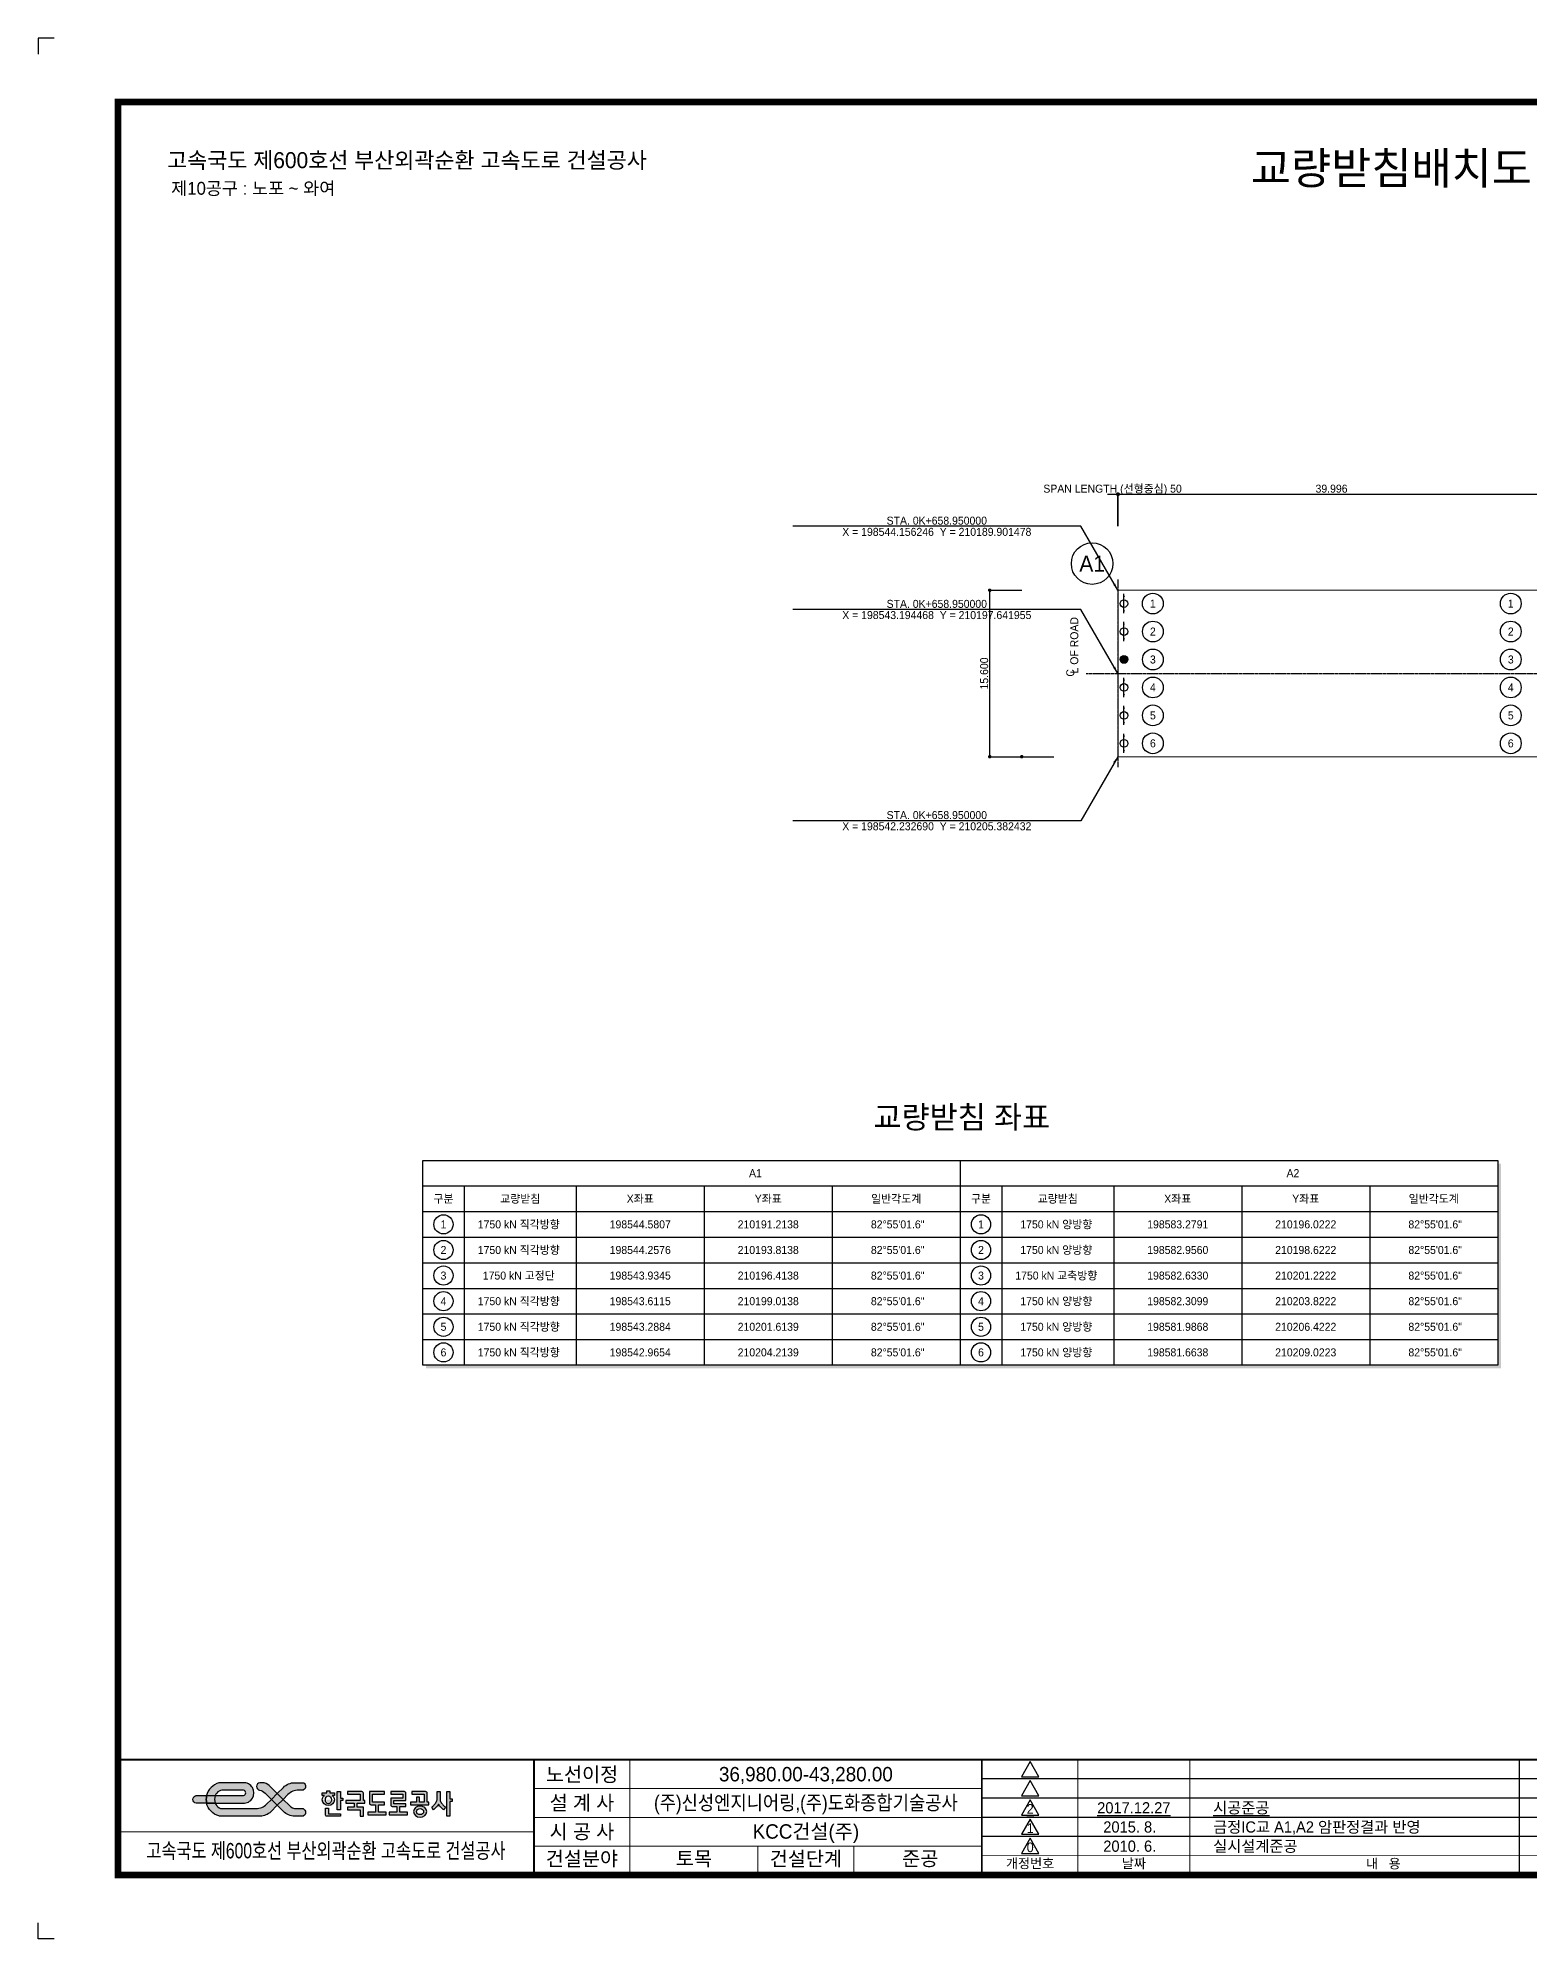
# Model space of a CAD drawing. Header units: metres. Extents: x 0 to 252300, y 0 to 178200.
# Drawn here: x 0 to 139895, y 0 to 178200 of the extents above; entities that cross this region are included whole.
import ezdxf
from ezdxf.enums import TextEntityAlignment as Align

# ---------------------------------------------------------------- set-up
doc = ezdxf.new("R2010")
doc.units = ezdxf.units.M
doc.header["$LTSCALE"] = 150
doc.header["$MEASUREMENT"] = 0
doc.linetypes.add('A-CENTR01', pattern=[2, 1.25, -0.25, 0.25, -0.25])
for name, color, linetype in [('CR-DIMT', 3, 'CONTINUOUS'), ('CS-CNTL', 1, 'A-CENTR01'), ('CS-CONC-LEAN', 3, 'CONTINUOUS'), ('CS-DIML', 1, 'CONTINUOUS'), ('CS-SYMB', 3, 'CONTINUOUS'), ('CS-TABL-LIN1', 4, 'CONTINUOUS'), ('CS-TABL-LIN2', 1, 'CONTINUOUS'), ('CS-TABL-TEX2', 3, 'CONTINUOUS'), ('CX-BORD', 3, 'CONTINUOUS'), ('CX-BORD-LIN1', 4, 'CONTINUOUS'), ('CX-BORD-LIN2', 3, 'CONTINUOUS'), ('CX-BORD-TEX2', 7, 'CONTINUOUS'), ('CX-BORD-TEX3', 6, 'CONTINUOUS'), ('CX-MISC', 2, 'CONTINUOUS'), ('CZ-TEX1', 6, 'CONTINUOUS'), ('CZ-TEX2', 3, 'CONTINUOUS')]:
    doc.layers.add(name, color=color, linetype=linetype)
doc.layers.add('CS-CONC-MAJR', color=4, linetype='CONTINUOUS', lineweight=0)
doc.styles.add('TB_TEXT', font='')
doc.styles.add('TB_WBTXT', font='')
doc.styles.add('TB_WMTXT', font='')
doc.styles.get('TB_TEXT').set_extended_font_data('Dotum')
doc.styles.get('TB_WBTXT').set_extended_font_data('Dotum')
doc.styles.get('TB_WMTXT').set_extended_font_data('Dotum')

# ---------------------------------------------------------------- blocks, each defined once
blk = doc.blocks.new('CXDIMDT2')
at = {"layer": 'CS-DIML', "const_width": 0.5}
blk.add_lwpolyline([(0.25, 0, 1), (-0.25, 0, 1)], format="xyb", close=True, dxfattribs=at)
blk = doc.blocks.new('CXBLKA1-KHC_C3')
at = {"layer": 'CX-MISC', "true_color": 0xf03c00}
h = blk.add_hatch(color=20, dxfattribs=at)
h.paths.add_polyline_path([(81.44, 46.51), (82.75, 46.51, 0.130785), (83.01, 46.58, 0.568608), (83.05, 48.76, 0.139223), (82.77, 48.84), (80.25, 48.84, 0.198912), (76.7, 47.37), (74.78, 45.44), (76.6, 43.62), (78.12, 45.13, -0.198912)])
h.paths.add_polyline_path([(74.78, 41.79), (72.95, 43.62), (71.45, 42.12, -0.198912), (68.13, 40.74), (57.45, 40.74, -0.149968), (56.57, 41.01, -0.149163), (55.42, 42.44), (52.71, 42.44, 0.278403), (56.54, 38.45, 0.065939), (56.95, 38.39), (69.44, 38.39, 0.198912), (72.76, 39.77)])
h.paths.add_polyline_path([(52.71, 44.79), (49.45, 44.79, 0.888889), (49.45, 42.44), (52.71, 42.44, -0.111111)])
h.paths.add_polyline_path([(57.45, 46.49), (64.13, 46.49, -0.057559), (64.25, 46.47, -0.792918), (64.25, 44.8, -0.057559), (64.13, 44.79), (55.42, 44.79, 0.193915), (55.42, 42.44), (64.07, 42.44, 1.071754), (64.07, 48.84), (56.95, 48.84, 0.065939), (56.54, 48.78, 0.278403), (52.71, 44.79), (55.42, 44.79, -0.149163), (56.57, 46.22, -0.149968)])
at = {"layer": 'CX-MISC'}
h = blk.add_hatch(color=30, dxfattribs=at)
h.paths.add_polyline_path([(72.3, 47.92, 0.198912), (70.08, 48.84), (69.29, 48.84, 0.833808), (69.19, 46.51, -0.177326), (70.99, 45.57), (72.95, 43.62), (74.78, 45.44)])
h.paths.add_polyline_path([(78.56, 41.66), (76.6, 43.62), (74.78, 41.79), (76.7, 39.86, 0.198912), (80.25, 38.39), (82.75, 38.39, 0.129219), (83.01, 38.46, 0.604319), (82.94, 40.69, 0.11379), (82.71, 40.74), (80.78, 40.74, -0.198912)])
h = blk.add_hatch(color=244, dxfattribs=at)
h.paths.add_polyline_path([(74.78, 45.44), (72.95, 43.62), (74.78, 41.79), (76.6, 43.62)])
h.paths.add_polyline_path([(55.42, 44.79), (52.71, 44.79, 0.111111), (52.71, 42.44), (55.42, 42.44, -0.193915)])
h = blk.add_hatch(color=252, dxfattribs=at)
edge = h.paths.add_edge_path()
edge.add_line((124.72, 46.07), (125.67, 46.07))
edge.add_line((125.67, 46.07), (125.67, 43.67))
edge.add_arc((127.35, 43.67), 1.68, 180, 195.40835)
edge.add_arc((127.29, 43.65), 1.62, 195.40835, 211.40699)
edge.add_arc((131.54, 46.25), 6.6, 211.40699, 220.88462)
edge.add_arc((131.47, 46.19), 6.51, 220.88462, 230.49861)
edge.add_line((127.33, 41.17), (126.76, 40.34))
edge.add_arc((131.46, 46.05), 7.39, 221.3708, 230.56833, ccw=False)
edge.add_arc((131.68, 46.25), 7.69, 212.52838, 221.37282, ccw=False)
edge.add_arc((118.71, 46.25), 7.69, 318.62717, 327.47163, ccw=False)
edge.add_arc((118.94, 46.05), 7.39, 309.43168, 318.62919, ccw=False)
edge.add_line((123.63, 40.34), (123.06, 41.17))
edge.add_arc((118.98, 46.13), 6.42, 309.43551, 319.18126)
edge.add_arc((118.78, 46.3), 6.69, 319.17872, 328.52967)
edge.add_arc((123.11, 43.65), 1.61, 328.57646, 344.60819)
edge.add_arc((123.05, 43.67), 1.67, 344.57291, 360.01873)
edge.add_line((124.72, 43.67), (124.72, 46.07))
edge = h.paths.add_edge_path()
edge.add_arc((90.89, 43.48), 1.77, 0.34469, 51.80654, ccw=False)
edge.add_arc((90.8, 43.54), 1.86, 268.63901, 358.48882, ccw=False)
edge.add_arc((90.71, 43.54), 1.86, 181.49526, 271.37691, ccw=False)
edge.add_arc((90.63, 43.48), 1.77, 128.19451, 179.65427, ccw=False)
edge.add_line((89.54, 44.87), (88.86, 44.87))
edge.add_line((88.86, 44.87), (88.86, 45.69))
edge.add_line((88.86, 45.69), (90.28, 45.69))
edge.add_line((90.28, 45.69), (90.28, 46.33))
edge.add_line((90.28, 46.33), (91.23, 46.33))
edge.add_line((91.23, 46.33), (91.23, 45.69))
edge.add_line((91.23, 45.69), (92.66, 45.69))
edge.add_line((92.66, 45.69), (92.66, 44.87))
edge.add_line((92.66, 44.87), (91.98, 44.87))
h.paths.add_polyline_path([(129.47, 43.75), (129.47, 42.98), (128.76, 42.98), (128.76, 38.33), (127.81, 38.33), (127.81, 46.07), (128.76, 46.07), (128.76, 43.75)])
edge = h.paths.add_edge_path()
edge.add_line((116.88, 46.07), (116.88, 45.3))
edge.add_line((116.88, 45.3), (120.68, 45.3))
edge.add_line((120.68, 45.3), (120.68, 42.72))
edge.add_line((120.68, 42.72), (119.26, 42.72))
edge.add_line((119.26, 42.72), (119.26, 44.27))
edge.add_line((119.26, 44.27), (118.31, 44.27))
edge.add_line((118.31, 44.27), (118.31, 42.72))
edge.add_line((118.31, 42.72), (116.41, 42.72))
edge.add_line((116.41, 42.72), (116.41, 41.94))
edge.add_line((116.41, 41.94), (122.11, 41.94))
edge.add_line((122.11, 41.94), (122.11, 42.72))
edge.add_line((122.11, 42.72), (121.63, 42.72))
edge.add_line((121.63, 42.72), (121.63, 45.56))
edge.add_arc((121.08, 45.56), 0.549, 360, 400.6008)
edge.add_arc((121.16, 45.62), 0.455, 40.6008, 89.66109)
edge.add_line((121.16, 46.07), (116.88, 46.07))
edge = h.paths.add_edge_path()
edge.add_line((110.23, 46.07), (110.23, 45.3))
edge.add_line((110.23, 45.3), (114.03, 45.3))
edge.add_line((114.03, 45.3), (114.03, 44.01))
edge.add_line((114.03, 44.01), (110.23, 44.01))
edge.add_line((110.23, 44.01), (110.23, 41.94))
edge.add_arc((110.78, 41.94), 0.549, 180, 220.6008)
edge.add_arc((110.71, 41.88), 0.455, 220.6008, 269.66109)
edge.add_line((110.71, 41.43), (112.13, 41.43))
edge.add_line((112.13, 41.43), (112.13, 39.62))
edge.add_line((112.13, 39.62), (109.76, 39.62))
edge.add_line((109.76, 39.62), (109.76, 38.84))
edge.add_line((109.76, 38.84), (115.46, 38.84))
edge.add_line((115.46, 38.84), (115.46, 39.62))
edge.add_line((115.46, 39.62), (113.08, 39.62))
edge.add_line((113.08, 39.62), (113.08, 41.43))
edge.add_line((113.08, 41.43), (114.98, 41.43))
edge.add_line((114.98, 41.43), (114.98, 42.2))
edge.add_line((114.98, 42.2), (111.18, 42.2))
edge.add_line((111.18, 42.2), (111.18, 43.23))
edge.add_line((111.18, 43.23), (114.98, 43.23))
edge.add_line((114.98, 43.23), (114.98, 45.56))
edge.add_arc((114.43, 45.56), 0.549, 360, 400.6008)
edge.add_arc((114.51, 45.62), 0.455, 40.6008, 89.66109)
edge.add_line((114.51, 46.07), (110.23, 46.07))
edge = h.paths.add_edge_path()
edge.add_line((108.33, 46.07), (103.58, 46.07))
edge.add_line((103.58, 46.07), (103.58, 42.46))
edge.add_arc((104.13, 42.46), 0.549, 180, 220.6008)
edge.add_arc((104.06, 42.4), 0.455, 220.6008, 269.66109)
edge.add_line((104.06, 41.94), (105.48, 41.94))
edge.add_line((105.48, 41.94), (105.48, 39.62))
edge.add_line((105.48, 39.62), (103.11, 39.62))
edge.add_line((103.11, 39.62), (103.11, 38.84))
edge.add_line((103.11, 38.84), (108.81, 38.84))
edge.add_line((108.81, 38.84), (108.81, 39.62))
edge.add_line((108.81, 39.62), (106.43, 39.62))
edge.add_line((106.43, 39.62), (106.43, 41.94))
edge.add_line((106.43, 41.94), (108.33, 41.94))
edge.add_line((108.33, 41.94), (108.33, 42.72))
edge.add_line((108.33, 42.72), (104.53, 42.72))
edge.add_line((104.53, 42.72), (104.53, 45.3))
edge.add_line((104.53, 45.3), (108.33, 45.3))
edge.add_line((108.33, 45.3), (108.33, 46.07))
edge = h.paths.add_edge_path()
edge.add_line((100.73, 38.33), (101.68, 38.33))
edge.add_line((101.68, 38.33), (101.68, 41.17))
edge.add_line((101.68, 41.17), (99.78, 41.17))
edge.add_line((99.78, 41.17), (99.78, 42.46))
edge.add_line((99.78, 42.46), (102.16, 42.46))
edge.add_line((102.16, 42.46), (102.16, 43.23))
edge.add_line((102.16, 43.23), (101.68, 43.23))
edge.add_line((101.68, 43.23), (101.68, 45.56))
edge.add_arc((101.13, 45.56), 0.549, 360, 400.6008)
edge.add_arc((101.21, 45.62), 0.455, 40.6008, 89.66109)
edge.add_line((101.21, 46.07), (96.7, 46.07))
edge.add_line((96.7, 46.07), (96.7, 45.3))
edge.add_line((96.7, 45.3), (100.73, 45.3))
edge.add_line((100.73, 45.3), (100.73, 43.23))
edge.add_line((100.73, 43.23), (96.22, 43.23))
edge.add_line((96.22, 43.23), (96.22, 42.46))
edge.add_line((96.22, 42.46), (98.83, 42.46))
edge.add_line((98.83, 42.46), (98.83, 41.17))
edge.add_line((98.83, 41.17), (96.7, 41.17))
edge.add_line((96.7, 41.17), (96.7, 40.39))
edge.add_line((96.7, 40.39), (100.73, 40.39))
edge.add_line((100.73, 40.39), (100.73, 38.33))
edge = h.paths.add_edge_path()
edge.add_line((94.56, 38.33), (90.28, 38.33))
edge.add_arc((90.28, 38.78), 0.449, 220.2619, 270, ccw=False)
edge.add_arc((90.37, 38.85), 0.558, 180.33891, 220.2619, ccw=False)
edge.add_arc((264.38, 39.88), 174.57, 179.66109, 180.33891, ccw=False)
edge.add_line((89.81, 40.91), (90.76, 40.91))
edge.add_line((90.76, 40.91), (90.76, 39.1))
edge.add_line((90.76, 39.1), (94.56, 39.1))
edge.add_line((94.56, 39.1), (94.56, 38.33))
edge = h.paths.add_edge_path(flags=16)
edge.add_ellipse((119.42, 39.81), major_axis=(-1.11, 0), ratio=0.86651, start_angle=0, end_angle=360)
edge = h.paths.add_edge_path()
edge.add_ellipse((119.42, 39.81), major_axis=(2.06, 0), ratio=0.842916, start_angle=0, end_angle=360, ccw=False)
h.paths.add_polyline_path([(95.27, 44.01), (95.27, 43.23), (94.56, 43.23), (94.56, 40.39), (93.49, 40.39), (93.49, 46.07), (94.56, 46.07), (94.56, 44.01)])
edge = h.paths.add_edge_path(flags=16)
edge.add_ellipse((90.76, 43.49), major_axis=(0, 1.22), ratio=0.776497, start_angle=0, end_angle=360, ccw=False)
at = {"layer": 'CX-BORD-LIN1', "const_width": 2}
blk.add_lwpolyline([(821, 20), (25, 20), (25, 574), (821, 574)], close=True, dxfattribs=at)
at = {"layer": 'CX-BORD-LIN1'}
for points, const_width in [([(821, 56), (25, 56)], 0.6), ([(155, 20), (155, 56)], 0.6), ([(185, 20), (185, 56)], 0.3), ([(295, 20), (295, 56)], 0.6), ([(325, 20), (325, 56)], 0.3), ([(360, 20), (360, 56)], 0.3), ([(583, 26), (295, 26)], 0.2)]:
    blk.add_lwpolyline(points, dxfattribs=dict(at, const_width=const_width))
for points in [[(310.08, 55.47), (307.34, 50.71), (312.83, 50.71)], [(310.08, 49.47), (307.34, 44.71), (312.83, 44.71)], [(310.08, 43.47), (307.34, 38.71), (312.83, 38.71)], [(310.08, 37.47), (307.34, 32.71), (312.83, 32.71)], [(310.08, 31.47), (307.34, 26.71), (312.83, 26.71)]]:
    blk.add_lwpolyline(points, close=True, dxfattribs=at)
blk.add_lwpolyline([(463, 20), (463, 56)], dxfattribs=at)
at = {"layer": 'CX-BORD-LIN2'}
blk.add_line((583, 50), (295, 50), dxfattribs=at)
at = {"layer": 'CX-BORD-LIN2', "const_width": 0.3}
for points in [[(295, 47), (155, 47)], [(295, 38), (155, 38)], [(155, 33.5), (25, 33.5)], [(295, 29), (155, 29)], [(225, 20), (225, 29)], [(255, 20), (255, 29)]]:
    blk.add_lwpolyline(points, dxfattribs=at)
at = {"layer": 'CX-BORD-LIN2'}
for points in [[(583, 44), (295, 44)], [(583, 38), (295, 38)], [(583, 32), (295, 32)]]:
    blk.add_lwpolyline(points, dxfattribs=at)
at = {"layer": 'CX-MISC'}
for points in [[(5, 594), (0, 594), (0, 589)], [(5, 0), (0, 0), (0, 5)]]:
    blk.add_lwpolyline(points, dxfattribs=at)
at = {"layer": 'CX-MISC', "color": 20, "true_color": 0xf03c00}
blk.add_lwpolyline([(57.45, 46.49, 0.149968), (56.57, 46.22, 0.149163), (55.42, 44.79, 0.193915), (55.42, 42.44), (64.07, 42.44, 1.071754), (64.07, 48.84), (56.95, 48.84, 0.065939), (56.54, 48.78, 0.278403), (52.71, 44.79), (55.42, 44.79), (64.13, 44.79, 0.057559), (64.25, 44.8, 0.792918), (64.25, 46.47, 0.057559), (64.13, 46.49), (57.45, 46.49)], format="xyb", dxfattribs=at)
at = {"layer": 'CX-MISC', "color": 30}
blk.add_lwpolyline([(69.19, 46.51, -0.177326), (70.99, 45.57), (72.95, 43.62), (74.78, 45.44), (72.3, 47.92, 0.198912), (70.08, 48.84), (69.29, 48.84, 0.87142), (69.29, 46.49)], format="xyb", dxfattribs=at)
at = {"layer": 'CX-MISC', "color": 20, "true_color": 0xf03c00}
for points in [[(83.01, 46.58, -0.130785), (82.75, 46.51), (81.44, 46.51, 0.198912), (78.12, 45.13), (76.6, 43.62), (74.78, 45.44), (76.7, 47.37, -0.198912), (80.25, 48.84), (82.77, 48.84, -0.139223), (83.05, 48.76, -0.568608)], [(49.45, 42.44, -0.888889), (49.45, 44.79), (52.71, 44.79, 0.111111), (52.71, 42.44)], [(74.78, 41.79), (72.76, 39.77, -0.198912), (69.44, 38.39), (56.95, 38.39, -0.065939), (56.54, 38.45, -0.278403), (52.71, 42.44), (55.42, 42.44, 0.149163), (56.57, 41.01, 0.149968), (57.45, 40.74), (68.13, 40.74, 0.198912), (71.45, 42.12), (72.95, 43.62)]]:
    blk.add_lwpolyline(points, format="xyb", close=True, dxfattribs=at)
at = {"layer": 'CX-MISC', "color": 244}
blk.add_lwpolyline([(52.71, 44.79), (55.42, 44.79, 0.193915), (55.42, 42.44), (52.71, 42.44, -0.111111)], format="xyb", close=True, dxfattribs=at)
blk.add_lwpolyline([(74.78, 45.44), (76.6, 43.62), (74.78, 41.79), (72.95, 43.62), (74.78, 45.44)], dxfattribs=at)
at = {"layer": 'CX-MISC', "color": 30}
blk.add_lwpolyline([(76.6, 43.62), (78.56, 41.66, 0.198912), (80.78, 40.74), (82.71, 40.74, -0.11379), (82.94, 40.69, -0.604319), (83.01, 38.46, -0.129219), (82.75, 38.39), (80.25, 38.39, -0.198912), (76.7, 39.86), (74.78, 41.79)], format="xyb", close=True, dxfattribs=at)
at = {"layer": 'CX-MISC', "color": 252}
for points in [[(91.98, 44.87, -0.228396), (92.66, 43.49, -0.413446), (90.76, 41.68, -0.413609), (88.86, 43.49, -0.228387), (89.54, 44.87), (88.86, 44.87), (88.86, 45.69), (90.28, 45.69), (90.28, 46.33), (91.23, 46.33), (91.23, 45.69), (92.66, 45.69), (92.66, 44.87), (91.98, 44.87)], [(100.73, 38.33), (101.68, 38.33), (101.68, 41.17), (99.78, 41.17), (99.78, 42.46), (102.16, 42.46), (102.16, 43.23), (101.68, 43.23), (101.68, 45.56, 0.179031), (101.55, 45.91, 0.217397), (101.21, 46.07), (96.7, 46.07), (96.7, 45.3), (100.73, 45.3), (100.73, 43.23), (96.22, 43.23), (96.22, 42.46), (98.83, 42.46), (98.83, 41.17), (96.7, 41.17), (96.7, 40.39), (100.73, 40.39), (100.73, 38.33)], [(108.33, 46.07), (103.58, 46.07), (103.58, 42.46, 0.179031), (103.72, 42.1, 0.217397), (104.06, 41.94), (105.48, 41.94), (105.48, 39.62), (103.11, 39.62), (103.11, 38.84), (108.81, 38.84), (108.81, 39.62), (106.43, 39.62), (106.43, 41.94), (108.33, 41.94), (108.33, 42.72), (104.53, 42.72), (104.53, 45.3), (108.33, 45.3), (108.33, 46.07)], [(110.23, 46.07), (110.23, 45.3), (114.03, 45.3), (114.03, 44.01), (110.23, 44.01), (110.23, 41.94, 0.179031), (110.37, 41.59, 0.217397), (110.71, 41.43), (112.13, 41.43), (112.13, 39.62), (109.76, 39.62), (109.76, 38.84), (115.46, 38.84), (115.46, 39.62), (113.08, 39.62), (113.08, 41.43), (114.98, 41.43), (114.98, 42.2), (111.18, 42.2), (111.18, 43.23), (114.98, 43.23), (114.98, 45.56, 0.179031), (114.85, 45.91, 0.217397), (114.51, 46.07), (110.23, 46.07)], [(116.88, 46.07), (116.88, 45.3), (120.68, 45.3), (120.68, 42.72), (119.26, 42.72), (119.26, 44.27), (118.31, 44.27), (118.31, 42.72), (116.41, 42.72), (116.41, 41.94), (122.11, 41.94), (122.11, 42.72), (121.63, 42.72), (121.63, 45.56, 0.179031), (121.5, 45.91, 0.217397), (121.16, 46.07), (116.88, 46.07)], [(124.72, 46.07), (125.67, 46.07), (125.67, 43.67, 0.067333), (125.73, 43.22, 0.069921), (125.91, 42.81, 0.041378), (126.55, 41.93, 0.041974), (127.33, 41.17), (126.76, 40.34, -0.040153), (125.91, 41.17, -0.03861), (125.2, 42.12, -0.03861), (124.48, 41.17, -0.040153), (123.63, 40.34), (123.06, 41.17, 0.042549), (123.84, 41.93, 0.040824), (124.48, 42.81, 0.070066), (124.66, 43.22, 0.067497), (124.72, 43.67), (124.72, 46.07)], [(94.56, 38.33), (90.28, 38.33, -0.220496), (89.94, 38.49, -0.175981), (89.81, 38.84, -0.002958), (89.81, 40.91), (90.76, 40.91), (90.76, 39.1), (94.56, 39.1), (94.56, 38.33)]]:
    blk.add_lwpolyline(points, format="xyb", dxfattribs=at)
for points in [[(95.27, 44.01), (95.27, 43.23), (94.56, 43.23), (94.56, 40.39), (93.49, 40.39), (93.49, 46.07), (94.56, 46.07), (94.56, 44.01)], [(129.47, 43.75), (129.47, 42.98), (128.76, 42.98), (128.76, 38.33), (127.81, 38.33), (127.81, 46.07), (128.76, 46.07), (128.76, 43.75)]]:
    blk.add_lwpolyline(points, close=True, dxfattribs=at)
at = {"layer": 'CX-MISC', "color": 252, "extrusion": (0, 0, -1)}
blk.add_ellipse((90.76, 43.49), major_axis=(0, 1.22), ratio=0.776497, start_param=3.141593, end_param=9.424778, dxfattribs=at)
blk.add_ellipse((119.42, 39.81), major_axis=(2.06, 0), ratio=0.842916, dxfattribs=at)
at = {"layer": 'CX-MISC', "color": 252}
blk.add_ellipse((119.42, 39.81), major_axis=(-1.11, 0), ratio=0.86651, dxfattribs=at)
at = {"layer": 'CX-BORD-LIN1', "style": 'TB_TEXT'}
for tag, height, p in [('TR_RNUM5', 3, (310.11, 52.64)), ('TR_RDAT5', 3.5, (342.5, 53)), ('TR_DGN5', 3.5, (476.12, 53)), ('TR_CHK5', 3.5, (516.12, 53)), ('TR_APP5', 3.5, (556.12, 53)), ('TR_RNUM4', 3, (310.11, 46.64)), ('TR_RDAT4', 3.5, (342.5, 47)), ('TR_DGN4', 3.5, (476.12, 47)), ('TR_CHK4', 3.5, (516.12, 47)), ('TR_APP4', 3.5, (556.12, 47)), ('TR_RNUM3', 3, (310.11, 40.64)), ('TR_RDAT3', 3.5, (342.5, 41)), ('TR_DGN3', 3.5, (476.12, 41)), ('TR_CHK3', 3.5, (516.12, 41)), ('TR_APP3', 3.5, (556.12, 41)), ('TR_RNUM2', 3, (310.11, 34.64)), ('TR_RDAT2', 3.5, (342.5, 35)), ('TR_DGN2', 3.5, (476.12, 35)), ('TR_CHK2', 3.5, (516.12, 35)), ('TR_APP2', 3.5, (556.12, 35)), ('TR_RNUM1', 3, (310.11, 28.64)), ('TR_RDAT1', 3.5, (342.5, 29)), ('TR_DGN1', 3.5, (476.12, 29)), ('TR_CHK1', 3.5, (516.12, 29)), ('TR_APP1', 3.5, (556.12, 29))]:
    blk.add_attdef(tag, text='', height=height, dxfattribs=at).set_placement(p, align=Align.MIDDLE_CENTER)
for tag, p in [('TR_RCON5', (367.3, 53)), ('TR_RCON4', (367.3, 47)), ('TR_RCON3', (367.3, 41)), ('TR_RCON2', (367.3, 35)), ('TR_RCON1', (367.3, 29))]:
    blk.add_attdef(tag, text='', height=3.5, dxfattribs=at).set_placement(p, align=Align.MIDDLE_LEFT)
at = {"layer": 'CX-BORD-LIN2', "style": 'TB_TEXT'}
blk.add_attdef('TD_VERSION', text='', height=3, rotation=90, dxfattribs=at).set_placement((825.5, 68.01), align=Align.MIDDLE_CENTER)
at = {"layer": 'CX-BORD-TEX2', "style": 'TB_WMTXT'}
for tag, height, p in [('TB_CNAME', 5, (40.34, 551.83)), ('TB_CSCOP', 4, (41.63, 543.83))]:
    blk.add_attdef(tag, text='', height=height, dxfattribs=at).set_placement(p, align=Align.BOTTOM_LEFT)
at = {"layer": 'CX-BORD-TEX2', "style": 'TB_WBTXT'}
for tag, height, p in [('TB_MTITIL', 10, (423, 553.33)), ('TB_STITL', 7, (423, 538.33))]:
    blk.add_attdef(tag, text='', height=height, dxfattribs=at).set_placement(p, align=Align.MIDDLE_CENTER)
at = {"layer": 'CX-BORD-TEX3', "style": 'TB_TEXT'}
for s, height, p in [('노선이정', 4.5, (170.03, 51.46)), ('설 계 사', 4.5, (170, 42.59)), ('시 공 사', 4.5, (170, 33.59)), ('건설분야', 4.5, (170, 25.13)), ('건설단계', 4.5, (240, 25.13)), ('개정번호', 3, (310.08, 23.66)), ('날짜', 3, (342.5, 23.66)), ('내   용', 3, (420.5, 23.58))]:
    blk.add_text(s, height=height, dxfattribs=at).set_placement(p, align=Align.MIDDLE)
for tag, height, p in [('TD_LNDST', 4.5, (240, 51.5)), ('TD_DSECT', 4.5, (630.5, 51.5)), ('TD_DDIST', 4.5, (679.5, 51.5)), ('TD_DNAME_TOP', 4.5, (780, 47.96)), ('TD_CSECT', 4.5, (630.5, 42.5)), ('TD_CDIST', 4.5, (679.5, 42.5)), ('TD_DNAME_MAIN', 4.5, (780, 41.47)), ('TD_CCOMP', 4.5, (240, 33.59)), ('TD_HSCAL', 4.5, (646.66, 33.75)), ('TD_VSCAL', 4.5, (681.86, 33.75)), ('TD_DNAME_BOT', 3, (780, 35.25)), ('TD_FIELD', 4.5, (205, 25.13)), ('TD_CSTEP', 4.5, (275.74, 25.13)), ('TD_DWGCODE', 4.5, (662, 24.79)), ('TD_DWGNO', 4.5, (780, 25))]:
    blk.add_attdef(tag, text='', height=height, dxfattribs=at).set_placement(p, align=Align.MIDDLE_CENTER)
for tag, height, width, p in [('TD_DCOMP', 4.5, 0.9, (240, 42.59)), ('TD_CNAME', 4.8, 0.78, (90, 27.6))]:
    blk.add_attdef(tag, text='', height=height, dxfattribs=dict(at, width=width)).set_placement(p, align=Align.MIDDLE_CENTER)

msp = doc.modelspace()

# ---------------------------------------------------------------- linework, layer by layer
at = {"layer": 'CS-CNTL'}
for p, q in [((101240, 127432), (101240, 109832)), ((98290, 118632), (144286, 118632))]:
    msp.add_line(p, q, dxfattribs=at)
at = {"layer": 'CS-CONC-LEAN'}
for p, q in [((101823, 124282), (101823, 126082)), ((101825, 121662), (101825, 123462)), ((101825, 116422), (101825, 118222)), ((101825, 113802), (101825, 115602)), ((101825, 111182), (101825, 112982))]:
    msp.add_line(p, q, dxfattribs=at)
at = {"layer": 'CS-CONC-LEAN', "const_width": 360}
msp.add_lwpolyline([(102005, 119942, 1), (101645, 119942, 1)], format="xyb", close=True, dxfattribs=at)
at = {"layer": 'CS-CONC-LEAN'}
for centre in [(101823, 125182), (101825, 122562), (101825, 119942), (101825, 117322), (101825, 114702), (101825, 112082)]:
    msp.add_circle(centre, 360, dxfattribs=at)
for points in [[(101823, 126082), (101733, 125812), (101823, 126082), (101913, 125812)], [(101823, 124282), (101733, 124552), (101823, 124282), (101913, 124552)], [(101825, 123462), (101735, 123192), (101825, 123462), (101915, 123192)], [(101825, 121662), (101735, 121932), (101825, 121662), (101915, 121932)], [(101825, 118222), (101735, 117952), (101825, 118222), (101915, 117952)], [(101825, 116422), (101735, 116692), (101825, 116422), (101915, 116692)], [(101825, 115602), (101735, 115332), (101825, 115602), (101915, 115332)], [(101825, 113802), (101735, 114072), (101825, 113802), (101915, 114072)], [(101825, 112982), (101735, 112712), (101825, 112982), (101915, 112712)], [(101825, 111182), (101735, 111452), (101825, 111182), (101915, 111452)]]:
    msp.add_solid(points, dxfattribs=at)
at = {"layer": 'CS-CONC-MAJR'}
for p, q in [((101290, 126432), (141286, 126432)), ((101290, 126432), (101290, 110832)), ((101290, 110832), (141286, 110832))]:
    msp.add_line(p, q, dxfattribs=at)
at = {"layer": 'CS-DIML'}
for p, q in [((100271, 135432), (101240, 135432)), ((101240, 132432), (101240, 135582)), ((101240, 135432), (101290, 135432)), ((101290, 132432), (101290, 135582)), ((101290, 135432), (141286, 135432)), ((97776, 132432), (70776, 132432)), ((101240, 126432), (97776, 132432)), ((89240, 110832), (89240, 126432)), ((89240, 126432), (92240, 126432)), ((97776, 124632), (70776, 124632)), ((101240, 118632), (97776, 124632)), ((89240, 110832), (92240, 110832)), ((92240, 110832), (95240, 110832)), ((101240, 110832), (97776, 104832)), ((97776, 104832), (70776, 104832))]:
    msp.add_line(p, q, dxfattribs=at)
for points in [[(101240, 126432), (101005, 127059), (101240, 126432), (100815, 126949)], [(101240, 118632), (101005, 119259), (101240, 118632), (100815, 119149)], [(101240, 110832), (100815, 110316), (101240, 110832), (101005, 110206)]]:
    msp.add_solid(points, dxfattribs=at)
at = {"layer": 'CS-SYMB'}
for centre in [(104533, 125182), (138092, 125182), (104534, 122562), (138093, 122562), (104534, 119942), (138093, 119942), (104534, 117322), (138093, 117322), (104534, 114702), (138093, 114702), (104534, 112082), (138093, 112082)]:
    msp.add_circle(centre, 975, dxfattribs=at)
at = {"layer": 'CS-TABL-LIN1'}
msp.add_line((36069, 70589), (136869, 70589), dxfattribs=at)
msp.add_lwpolyline([(36069, 72989), (136869, 72989), (136869, 53789), (36069, 53789)], close=True, dxfattribs=at)
for points in [[(136869, 72689), (137169, 72689), (136869, 53789), (137169, 53789)], [(36369, 53789), (137169, 53789), (36369, 53489), (137169, 53489)]]:
    msp.add_solid(points, dxfattribs=at)
at = {"layer": 'CS-TABL-LIN2'}
for p, q in [((39969, 72989), (39969, 72989)), ((50469, 72989), (50469, 72989)), ((62469, 72989), (62469, 72989)), ((74469, 72989), (74469, 72989)), ((86469, 72989), (86469, 72989)), ((86469, 72989), (86469, 53789)), ((90369, 72989), (90369, 72989)), ((100869, 72989), (100869, 72989)), ((112869, 72989), (112869, 72989)), ((124869, 72989), (124869, 72989)), ((124869, 72989), (124869, 72989)), ((39969, 70589), (39969, 53789)), ((50469, 70589), (50469, 53789)), ((62469, 70589), (62469, 53789)), ((74469, 70589), (74469, 53789)), ((90369, 70589), (90369, 53789)), ((100869, 70589), (100869, 53789)), ((112869, 70589), (112869, 53789)), ((124869, 70589), (124869, 53789)), ((36069, 68189), (136869, 68189)), ((36069, 65789), (136869, 65789)), ((36069, 63389), (136869, 63389)), ((36069, 60989), (136869, 60989)), ((36069, 58589), (136869, 58589)), ((36069, 56189), (136869, 56189))]:
    msp.add_line(p, q, dxfattribs=at)
for centre in [(38019, 66989), (88419, 66989), (38019, 64589), (88419, 64589), (38019, 62189), (88419, 62189), (38019, 59789), (88419, 59789), (38019, 57389), (88419, 57389), (38019, 54989), (88419, 54989)]:
    msp.add_circle(centre, 900, dxfattribs=at)
at = {"layer": 'CZ-TEX2'}
msp.add_circle((98840, 128932), 1950, dxfattribs=at)

# ---------------------------------------------------------------- block references
at = {"layer": 'CS-DIML', "xscale": 329.9999999999092, "yscale": 329.9999999999092, "zscale": 329.9999999999092, "rotation": 277.0828750000078}
for p in [(89240, 110832), (92240, 110832)]:
    msp.add_blockref('CXDIMDT2', p, dxfattribs=at)
at = {"layer": 'CS-SYMB', "xscale": 329.9999999999092, "yscale": 329.9999999999092, "zscale": 329.9999999999092, "rotation": 277.0828750000078}
for p in [(101240, 135432), (101290, 135432), (101290, 135432), (89240, 126432)]:
    msp.add_blockref('CXDIMDT2', p, dxfattribs=at)
at = {"layer": 'CX-BORD', "linetype": 'ByBlock'}
ref = msp.add_blockref('CXBLKA1-KHC_C3', (0, 0), dxfattribs=dict(at, xscale=300, yscale=300, zscale=300))
ref.add_attrib('TB_MTITIL', '교량받침배치도', dxfattribs={"layer": 'CX-BORD-TEX2', "height": 3000, "style": 'TB_WBTXT'}).set_placement((126900, 165998), align=Align.MIDDLE_CENTER)
ref.add_attrib('TB_CNAME', '고속국도 제600호선 부산외곽순환 고속도로 건설공사', dxfattribs={"layer": 'CX-BORD-TEX2', "height": 1500, "style": 'TB_WMTXT'}).set_placement((12103, 165550), align=Align.BOTTOM_LEFT)
ref.add_attrib('TB_CSCOP', '제10공구 : 노포 ~ 와여', dxfattribs={"layer": 'CX-BORD-TEX2', "height": 1200, "style": 'TB_WMTXT'}).set_placement((12490, 163150), align=Align.BOTTOM_LEFT)
ref.add_attrib('TD_CNAME', '고속국도 제600호선 부산외곽순환 고속도로 건설공사', dxfattribs={"layer": 'CX-BORD-TEX3', "height": 1440, "style": 'TB_TEXT', "width": 0.78}).set_placement((27000, 8279), align=Align.MIDDLE_CENTER)
ref.add_attrib('TD_FIELD', '토목', dxfattribs={"layer": 'CX-BORD-TEX3', "height": 1350, "style": 'TB_TEXT'}).set_placement((61500, 7538), align=Align.MIDDLE_CENTER)
ref.add_attrib('TD_CSTEP', '준공', dxfattribs={"layer": 'CX-BORD-TEX3', "height": 1350, "style": 'TB_TEXT'}).set_placement((82723, 7538), align=Align.MIDDLE_CENTER)
ref.add_attrib('TD_DCOMP', '(주)신성엔지니어링,(주)도화종합기술공사', dxfattribs={"layer": 'CX-BORD-TEX3', "height": 1350, "style": 'TB_TEXT', "width": 0.9}).set_placement((72000, 12776), align=Align.MIDDLE_CENTER)
ref.add_attrib('TD_CCOMP', 'KCC건설(주)', dxfattribs={"layer": 'CX-BORD-TEX3', "height": 1350, "style": 'TB_TEXT'}).set_placement((72000, 10078), align=Align.MIDDLE_CENTER)
ref.add_attrib('TD_LNDST', '36,980.00-43,280.00', dxfattribs={"layer": 'CX-BORD-TEX3', "height": 1350, "style": 'TB_TEXT'}).set_placement((72000, 15450), align=Align.MIDDLE_CENTER)
ref.add_attrib('TR_RNUM1', '0', dxfattribs={"layer": 'CX-BORD-LIN1', "height": 900, "style": 'TB_TEXT'}).set_placement((93032, 8591), align=Align.MIDDLE_CENTER)
ref.add_attrib('TR_RDAT1', '2010. 6.  ', dxfattribs={"layer": 'CX-BORD-LIN1', "height": 1050, "style": 'TB_TEXT'}).set_placement((102750, 8700), align=Align.MIDDLE_CENTER)
ref.add_attrib('TR_RCON1', '실시설계준공', dxfattribs={"layer": 'CX-BORD-LIN1', "height": 1050, "style": 'TB_TEXT'}).set_placement((110191, 8700), align=Align.MIDDLE_LEFT)
ref.add_attrib('TR_RNUM2', '1', dxfattribs={"layer": 'CX-BORD-LIN1', "height": 900, "style": 'TB_TEXT'}).set_placement((93032, 10391), align=Align.MIDDLE_CENTER)
ref.add_attrib('TR_RDAT2', '2015. 8.  ', dxfattribs={"layer": 'CX-BORD-LIN1', "height": 1050, "style": 'TB_TEXT'}).set_placement((102750, 10500), align=Align.MIDDLE_CENTER)
ref.add_attrib('TR_RCON2', '금정IC교 A1,A2 암판정결과 반영', dxfattribs={"layer": 'CX-BORD-LIN1', "height": 1050, "style": 'TB_TEXT'}).set_placement((110191, 10500), align=Align.MIDDLE_LEFT)
ref.add_attrib('TR_RNUM3', '%%U2', dxfattribs={"layer": 'CX-BORD-LIN1', "height": 900, "style": 'TB_TEXT'}).set_placement((93032, 12191), align=Align.MIDDLE_CENTER)
ref.add_attrib('TR_RDAT3', '%%U2017.12.27', dxfattribs={"layer": 'CX-BORD-LIN1', "height": 1050, "style": 'TB_TEXT'}).set_placement((102750, 12300), align=Align.MIDDLE_CENTER)
ref.add_attrib('TR_RCON3', '%%U시공준공', dxfattribs={"layer": 'CX-BORD-LIN1', "height": 1050, "style": 'TB_TEXT'}).set_placement((110191, 12300), align=Align.MIDDLE_LEFT)

# ---------------------------------------------------------------- texts
at = {"layer": 'CR-DIMT', "style": 'TB_TEXT'}
for s, p in [('SPAN LENGTH (선형중심) 50', (100756, 135582)), ('39.996', (121288, 135582)), ('X = 198544.156246  Y = 210189.901478', (84276, 131532)), ('STA. 0K+658.950000', (84276, 132582)), ('STA. 0K+658.950000', (84276, 124782)), ('X = 198543.194468  Y = 210197.641955', (84276, 123732)), ('STA. 0K+658.950000', (84276, 104982)), ('X = 198542.232690  Y = 210205.382432', (84276, 103932))]:
    msp.add_text(s, height=750, dxfattribs=at).set_placement(p, align=Align.CENTER)
msp.add_text('15.600', height=750, rotation=90, dxfattribs=at).set_placement((89090, 118632), align=Align.CENTER)
at = {"layer": 'CS-SYMB', "style": 'TB_TEXT'}
for s, p in [('1', (104533, 124807)), ('1', (138092, 124807)), ('2', (104534, 122187)), ('2', (138093, 122187)), ('3', (104534, 119567)), ('3', (138093, 119567)), ('4', (104534, 116947)), ('4', (138093, 116947)), ('5', (104534, 114327)), ('5', (138093, 114327)), ('6', (104534, 111707)), ('6', (138093, 111707))]:
    msp.add_text(s, height=750, dxfattribs=at).set_placement(p, align=Align.CENTER)
at = {"layer": 'CS-TABL-TEX2', "style": 'TB_TEXT'}
for s, p in [('A1', (67269, 71414)), ('A2', (117669, 71414)), ('구분', (38019, 69014)), ('교량받침', (45219, 69014)), ('X좌표', (56469, 69014)), ('Y좌표', (68469, 69014)), ('일반각도계', (80469, 69014)), ('구분', (88419, 69014)), ('교량받침', (95619, 69014)), ('X좌표', (106869, 69014)), ('Y좌표', (118869, 69014)), ('일반각도계', (130869, 69014)), ('1', (38019, 66614)), ('1750 kN 직각방향 ', (45219, 66614)), ('198544.5807', (56469, 66614)), ('210191.2138', (68469, 66614)), (' 82%%d55\'01.6"', (80469, 66614)), ('1', (88419, 66614)), ('1750 kN 양방향 ', (95619, 66614)), ('198583.2791', (106869, 66614)), ('210196.0222', (118869, 66614)), (' 82%%d55\'01.6"', (130869, 66614)), ('2', (38019, 64214)), ('1750 kN 직각방향 ', (45219, 64214)), ('198544.2576', (56469, 64214)), ('210193.8138', (68469, 64214)), (' 82%%d55\'01.6"', (80469, 64214)), ('2', (88419, 64214)), ('1750 kN 양방향 ', (95619, 64214)), ('198582.9560', (106869, 64214)), ('210198.6222', (118869, 64214)), (' 82%%d55\'01.6"', (130869, 64214)), ('3', (38019, 61814)), ('1750 kN 고정단 ', (45219, 61814)), ('198543.9345', (56469, 61814)), ('210196.4138', (68469, 61814)), (' 82%%d55\'01.6"', (80469, 61814)), ('3', (88419, 61814)), ('1750 kN 교축방향 ', (95619, 61814)), ('198582.6330', (106869, 61814)), ('210201.2222', (118869, 61814)), (' 82%%d55\'01.6"', (130869, 61814)), ('4', (38019, 59414)), ('1750 kN 직각방향 ', (45219, 59414)), ('198543.6115', (56469, 59414)), ('210199.0138', (68469, 59414)), (' 82%%d55\'01.6"', (80469, 59414)), ('4', (88419, 59414)), ('1750 kN 양방향 ', (95619, 59414)), ('198582.3099', (106869, 59414)), ('210203.8222', (118869, 59414)), (' 82%%d55\'01.6"', (130869, 59414)), ('5', (38019, 57014)), ('1750 kN 직각방향 ', (45219, 57014)), ('198543.2884', (56469, 57014)), ('210201.6139', (68469, 57014)), (' 82%%d55\'01.6"', (80469, 57014)), ('5', (88419, 57014)), ('1750 kN 양방향 ', (95619, 57014)), ('198581.9868', (106869, 57014)), ('210206.4222', (118869, 57014)), (' 82%%d55\'01.6"', (130869, 57014)), ('6', (38019, 54614)), ('1750 kN 직각방향 ', (45219, 54614)), ('198542.9654', (56469, 54614)), ('210204.2139', (68469, 54614)), (' 82%%d55\'01.6"', (80469, 54614)), ('6', (88419, 54614)), ('1750 kN 양방향 ', (95619, 54614)), ('198581.6638', (106869, 54614)), ('210209.0223', (118869, 54614)), (' 82%%d55\'01.6"', (130869, 54614))]:
    msp.add_text(s, height=750, dxfattribs=at).set_placement(p, align=Align.CENTER)
at = {"layer": 'CZ-TEX1', "style": 'TB_TEXT'}
msp.add_text('교량받침 좌표', height=2100, dxfattribs=at).set_placement((86619, 75989), align=Align.CENTER)
at = {"layer": 'CZ-TEX2', "style": 'TB_TEXT'}
msp.add_text('A1', height=1500, dxfattribs=at).set_placement((98840, 128182), align=Align.CENTER)
for s, p in [('L OF ROAD', (97540, 118632)), ('C', (97165, 118332))]:
    msp.add_text(s, height=750, rotation=90, dxfattribs=at).set_placement(p)

doc.saveas('drawing.dxf')
